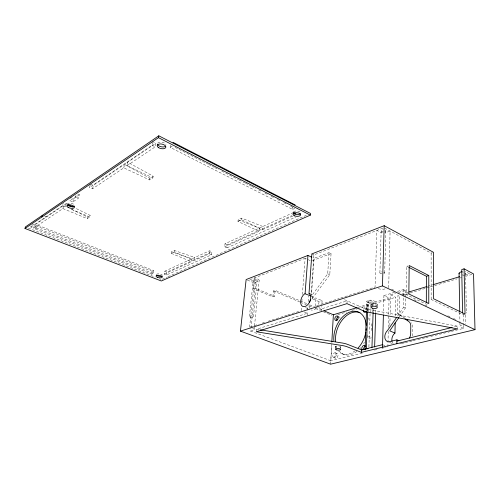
<?xml version="1.0" encoding="UTF-8"?>
<svg xmlns="http://www.w3.org/2000/svg" width="500" height="500" viewBox="0 0 500 500"><rect width="100%" height="100%" fill="white"/><g stroke="black" fill="none" stroke-linecap="round" stroke-linejoin="round"><path stroke-width="0.38" stroke-dasharray="2.5 1.88" d="M399.312 316.875L405.419 307.981L405.562 297.975M405.575 297.206L405.675 290.275L403.95 289.444L396.531 291.719M427.544 303.844L426.325 304.188L406.394 294.706L406.794 266.319L407.994 265.925M397.562 316.087L403.675 307.181L403.831 297.156M403.844 296.388L403.95 289.444M404.881 318.25L399.35 314.225L399.675 296.081L397.969 295.281L397.625 313.45L403.15 317.475M395.319 315.956L395.694 297.275L390.562 294.875L390.1 314.775M388.688 287.762L390.087 231.056L386.569 232.394A4.669 2.125 1.3 0 1 385 232.781M388.263 331.325L387.887 346.844L385.662 347.388M388.356 327.45L389.075 297.962L383.925 295.581L383.431 313.506M389.85 325.487L390.025 317.838M384.675 272.894L385.825 230.75M377.312 306.825L377.375 304.713M379.894 272.744L381.163 230.644M375.725 312.769L375.825 309.662M375.95 305.769L376.075 301.881L373.506 300.725A3.819 1.431 2.5 0 0 368.113 300.425A3.819 1.431 2.5 0 0 367.863 302.438L367.55 310.963M371.194 307.188L371.287 304.375M371.6 330.556L371.869 322.75M372.238 311.831L372.319 309.494M372.45 305.594L372.581 301.688A1.913 0.719 2.5 0 0 369.806 300.912A1.913 0.719 2.5 0 0 369.644 302.144A1.913 0.719 2.5 0 0 372.581 301.688M373.144 311.637L373.225 309.294M373.381 304.619L373.506 300.725M367.469 337.344L367.581 334.225M368.119 319.413L368.175 317.85M368.4 311.613L368.769 301.481M368.9 346.869L370.069 313.637M370.094 312.863L370.262 308.225M370.288 307.45L370.425 303.587L367.863 302.438M366.519 310.694L366.863 301.375M367.7 311.325L368.1 300.425M346.962 303.637L347.1 300.819L321.6 308.825L318.788 307.644M340.65 349.469L340.775 346.994M335.469 348.531L335.569 346.675M362.312 353.075L330.763 360.756L331.644 345.163M330.625 364.181L331.856 342.413M311.919 298.331A7.231 4.544 -67.4 0 1 313.169 297.269L329.775 274.725L331.056 253.569L329.025 252.587L314.062 258.306L313.044 257.831M313.45 297.125L311.375 296.231L327.713 273.781L329.025 252.587M321.425 311.562L321.744 306.6M321.931 303.631L322.125 300.663L315.825 297.962L312.769 298.975A7.281 4.525 -67.3 0 0 311.625 294.694L311.125 294.319M315.269 306.169L315.825 297.962M311.231 292.775L313.913 254.875L383.9 227.731L431.131 253.106L432.312 252.712M311.375 296.231L314.062 258.306M307.319 315.281L307.631 310.925M307.688 310.144L307.969 306.256M308.306 301.581L308.7 296.131M301.163 310.681L301.4 307.6M301.863 301.431L302.038 299.119M302.394 294.5L305.138 258.281L310.55 260.788M170.6 145.2L170.231 147.381L292.613 209.394L292.787 207.375M249.587 327.181L254.788 277.806L257.775 279.075A3.912 1.538 5.9 0 1 258.238 281.288L254.088 282.875L253.456 288.812L272.894 296.819L273.444 290.956L275.113 290.356L306.756 303.612M272.894 296.819L274.569 296.225L275.113 290.356M256.331 331.769L256.588 329.231L307.469 313.263L303.962 311.825M254.119 329.569L254.431 326.5M254.513 325.731L259.156 280.45M330.763 360.756L250.637 331.1L250.881 328.8M250.956 328.038L255.738 282.244L249.788 279.75L305.138 258.281M253.419 316.794L257.213 280.219M237.956 221.425L241.438 219.762L262.512 229.719L262.85 226.494L241.625 218.125L238.156 219.8L237.956 221.425L259 231.3L259.344 228.094L238.156 219.8M249.444 316.419L253.319 279.862M241.438 219.762L241.625 218.125M293.475 212.544L225.037 243.725L224.644 246.806L227.006 247.844L227.387 244.762L291.669 215.681M211.531 254.775L211.938 251.756L209.6 250.756L164.644 271.238L164.188 274.088L166.456 274.981L211.531 254.775L209.194 253.781L194.438 260.438L174.163 252.019L171.331 253.375L171.569 251.875L174.4 250.512L194.862 257.469L194.438 260.438M209.194 253.781L209.6 250.756M164.188 274.088L191.562 261.737L191.988 258.775L171.569 251.875M174.163 252.019L174.4 250.512M166.456 274.981L166.906 272.131L211.938 251.756M151.844 274.2L152.319 271.356L153.812 270.663L153.338 273.512L151.844 274.2L35.056 228.9L35.8 225.85L37.131 224.963L153.812 270.663M152.856 177.919L153.162 176.194L127.7 162.219L127.019 165.712L152.856 177.919L149.575 179.956L123.806 167.862L92.6 188.738L89.181 187.231M127.019 165.712L155.262 146.825L155.912 143.2L152.756 141.613M149.575 179.956L149.881 178.238L153.162 176.194M90.188 184.744L89.606 187.419L152.1 145.244L152.625 142.338M123.806 167.862L124.494 164.381L149.881 178.238M31.163 225.85L30.863 227.069L33.656 228.156L62.912 208.588L87.188 218.619L89.819 216.988L90.156 215.4L75.106 208.025M92.6 188.738L93.312 185.394L155.912 143.2M87.188 218.619L87.525 217.037L90.156 215.4M79.412 194.762L73.612 198.675L70.688 197.438L69.95 200.688L72.881 201.925L78.688 198.038L79.412 194.762L76.475 193.5M72.881 201.925L73.612 198.675M76.037 195.469L75.744 196.781L69.95 200.688M62.912 208.588L63.65 205.394L66.375 206.725M30.863 227.069L62.569 205.669L63.163 203.1M35.056 228.9L36.388 228.012L37.131 224.963M33.656 228.156L34.406 225.106L66.213 203.669L67.575 204.338M170.231 147.381L172.369 145.988M292.613 209.394L294.894 208.344M224.644 246.806L259 231.3M262.512 229.719L293.194 215.875M227.006 247.844L295.625 217.094M162.281 279.262L167.269 277.05M167.981 276.731L306.9 215.025M331.056 253.569L311.225 261.1M253.456 288.812L255.119 288.194L274.569 296.225M312.769 298.975L319.062 301.656L322.125 300.663M250.325 326.95L259.163 324.119M262.113 323.175L265.056 322.231M268.006 321.287L287.162 315.163M287.9 314.925L298.95 311.388M316.725 305.7L339.275 298.481M340.731 298.019L375.05 287.038L376.906 230.444L380.006 232.087A4.669 2.125 1.3 0 0 383.206 232.856M250.637 331.1L253.188 330.3A4.025 1.35 5.9 0 0 252.681 328.344M383.925 295.581L395.788 291.944M390.562 294.875L395.6 293.344M398.481 292.469L405.675 290.275M357.825 307.387L389.075 297.962M401.675 294.163L408.35 292.15M427.631 286.331L432.819 284.769M462.481 275.825L464.581 275.188M465.281 274.981L469.481 273.712L464.975 271.294M337.812 314.644L346.719 311.969M351.912 310.413L357.106 308.85M357.85 308.631L395.694 297.275M403.406 294.962L409.375 293.169M410.119 292.95L429.519 287.125M430.262 286.906L433.994 285.788M434.738 285.562L457.125 278.844M460.106 277.95L461.6 277.5M465.331 276.381L473.537 273.919M406.394 294.706L408.225 294.156M431.131 253.106L431.169 299.456L432.381 299.106M465.031 314.037L462.606 314.662L431.169 299.456M454.363 326.894L457.388 326.144L457.431 328.875M374.531 350.094L377.5 349.375M381.95 348.288L384.919 347.569M402.2 343.356L404.469 342.806M405.225 342.619L412.038 340.962M412.794 340.775L417.337 339.669M418.094 339.487L424.906 337.825M425.662 337.644L430.206 336.538M430.962 336.35L450.644 331.562M451.4 331.375L463.512 328.425L463.45 325.331M399.531 343.881L404.075 342.788M256.588 329.231L259.65 329.725M457.388 326.144L369.256 309.6A15.256 5.663 2.4 0 1 363.169 307.881L343.562 299.262M333.731 357.519L335.469 358.175M335.319 352.825L337.05 353.488M342.575 353.906L344.312 354.569M28.294 228.069L155.013 277.044M159.388 278.738L160.844 279.3M36.388 228.012L153.338 273.512M32.312 224.288L34.406 225.106M35.8 225.85L152.319 271.356M164.644 271.238L166.906 272.131M44.781 216.356L46.006 216.85M382.581 344.675L385.231 345.763M171.331 253.375L191.562 261.737M62.569 205.669L65.475 206.875L66.213 203.669L64.475 202.938M71.206 209.256L89.819 216.988M305.494 307.587L309.706 309.331M389.438 342.375L392.962 343.837M247.463 280.106L254.088 282.875M273.444 290.956L299.831 301.975M300.544 302.275L306.256 304.656M309.106 305.85L311.962 307.044M315.525 308.531L320.519 310.619M323.375 311.806L331.931 315.381M309.637 304.819L314.669 306.925M315.387 307.231L321.863 309.938M75.319 196.6L78.688 198.038M90.331 184.075L93.312 185.394M225.037 243.725L227.387 244.762M363.462 309.394A2.5 1.706 -66.6 0 1 366.087 307.462L367.788 308.212A2.5 1.706 -66.6 0 1 368.438 311.144M397.625 313.45L399.35 314.225M327.713 273.781L329.775 274.725M403.675 307.181L405.419 307.981M463.512 328.425L460.869 327.188A4.481 1.531 0.3 0 1 461.806 325.05M311.863 253.906L313.913 254.875M391.506 289.1L395.025 290.769M402.069 294.106L405.588 295.775M414.038 299.781L416.15 300.781M425.3 305.125L426.712 305.794M447.837 315.806L449.95 316.806M453.469 318.475L455.581 319.475M71.831 209.387L87.525 217.037M152.1 145.244L155.262 146.825M406.794 266.319L408.144 267.006M175.15 147.406L207.875 164.056M208.569 164.412L214.137 167.244M214.838 167.6L219.013 169.725M221.794 171.144L238.506 179.644M239.2 180L244.769 182.831M245.469 183.188L251.038 186.025M251.731 186.375L255.906 188.506M258.694 189.919L262.175 191.694M264.956 193.106L268.438 194.881M271.225 196.3L274.006 197.712M277.488 199.488L280.275 200.906M283.756 202.675L286.537 204.094M290.719 206.219L294.2 207.987M465.575 273.344L466.419 312.731M465.244 314.9L465.438 324.15M463.244 314.5L463.438 324.556M459.744 312.262L459.913 321.587M459.925 322.362L459.994 326.25M156.425 274.406A3.15 1.2 8.8 0 1 159.1 273.9A3.15 1.2 8.8 0 1 162.169 274.938M293.512 211.825A3.825 1.819 4.6 0 1 297.181 211.025A3.825 1.819 4.6 0 1 300.562 212.469M157.825 143.069A4.4 2.312 11.4 0 1 162.056 142.219A4.4 2.312 11.4 0 1 166.006 144.462M67.281 204.344A3.825 1.644 12.8 0 1 70.881 203.256A3.825 1.644 12.8 0 1 74.775 205.588M355.125 350.788A22.394 15.113 -68.6 0 1 338.7 351.7M335.569 347.388A22.394 15.113 -68.6 0 1 335.119 346.325M365.25 309.906A2.5 1.706 -66.6 0 1 367.794 308.212M364.381 342.238A22.356 15.131 -68.6 0 1 363.669 343.537M360.769 347.688A22.356 15.131 -68.6 0 1 359.837 348.744M356.869 351.469A22.356 15.131 -68.6 0 1 339.344 351.256M336.844 346.994A22.356 15.131 -68.6 0 1 336.456 345.881M339.431 316.875A2.413 1.587 -67.9 0 1 339.975 318.212M393.206 343.612A6.625 4.794 -68 0 1 392.156 341.85M366.087 307.462A2.5 1.706 -66.6 0 1 366.631 310.619M339.5 346.181A2.606 0.838 3.7 0 1 339.994 347.537M336.85 347.475A2.606 0.838 3.7 0 1 335.662 346.456A2.606 0.838 3.7 0 1 338.2 345.988M373.4 305.587A3.05 1.131 2.4 0 1 371.775 303.831A3.05 1.131 2.4 0 1 376.6 303.869A3.05 1.131 2.4 0 1 375.712 305.6M367.05 349.325A2.562 1.781 -69.6 0 1 366.831 349.775M365.506 350.169A3.931 1.256 3 0 1 365.156 349.85M385.056 288.906A4.831 1.887 2 0 1 378.263 288.544M385.081 230A2.338 1.062 1.3 0 1 385.031 231.575M383.119 231.788A2.338 1.062 1.3 0 1 381.156 230.694A2.338 1.062 1.3 0 1 383.175 229.688M465.019 272.806A2.175 0.869 -0.7 0 1 465.006 273.975M463.075 274.262A2.175 0.869 -0.7 0 1 462.469 274.194M462.481 272.625A2.175 0.869 -0.7 0 1 463.094 272.544M466.213 312.431A2.225 0.794 0.1 0 1 466.287 313.038M383.731 272.131A2.394 0.975 1.8 0 1 383.681 273.694M381.906 273.819A2.394 0.975 1.8 0 1 379.888 272.794A2.394 0.975 1.8 0 1 381.956 271.894M412.238 336.075A6.7 4.913 -67.4 0 0 412.438 334.381L412.512 326.769A6.669 4.875 -66.8 0 0 411.025 322.725M319.062 301.656A7.231 4.544 -67.4 0 1 318.156 305.25M316.137 308.319A7.231 4.544 -67.4 0 1 311.106 309.913M309.456 308.038A7.231 4.544 -67.4 0 1 309.031 304.906M371.275 337.738A1.95 0.65 2.9 0 1 369.325 338.106A1.95 0.65 2.9 0 1 367.512 337.512M367.556 337.175A1.95 0.65 2.9 0 1 369.25 336.8A1.95 0.65 2.9 0 1 371.15 337.238M337.088 357.594A2.475 1.65 -70.5 0 0 337.2 353.544A2.475 1.65 -70.5 0 0 334.5 356.35A2.475 1.65 -70.5 0 0 337.088 357.594M335.35 356.944A2.475 1.65 -70.5 0 0 335.469 352.887A2.475 1.65 -70.5 0 0 332.769 355.7A2.475 1.65 -70.5 0 0 335.35 356.944M254.112 280.556A1.956 0.769 5.9 0 0 257.2 280.294A1.956 0.769 5.9 0 0 254.488 279.262A1.956 0.769 5.9 0 0 254.112 280.556M250.256 317.069A2 0.7 5.9 0 0 253.406 316.856A2 0.7 5.9 0 0 250.625 315.887A2 0.7 5.9 0 0 250.256 317.069"/><path stroke-width="0.75" d="M428.787 275.519L428.769 303.5L408.837 293.975L409.194 265.525L428.787 275.519L426.388 276.269L408.819 267.35M426.331 302.638L426.388 276.269M396.838 343.7L396.912 339.85L390.206 341.494A6.675 4.781 -67.9 0 1 384.969 338.406A6.675 4.781 -67.9 0 1 387.594 330.4L396.688 317.362M392 341.312A6.625 4.794 -68 0 1 394.6 333.387L394.969 333.088L395.175 322.962M382.512 347.206L383.394 315.062M462.575 313.106L461.737 269.556L464.094 268.825L473.537 273.919L475 329.644L382.469 285.887L384.181 225.694L311.863 253.906L309.019 293.419L309.519 293.788A7.294 4.513 -67.3 0 1 308.144 304.306A7.294 4.513 -67.3 0 1 300.919 304.156A7.294 4.513 -67.3 0 1 304.812 293.694L310.338 295.788M374.631 346.987L375.7 313.55M371.944 347.481L373.119 312.413M365.062 349.519L366.488 311.469M366.331 348.7L367.669 312.106M361.431 352.362L347.463 346.9A13.062 4.169 3.7 0 0 340.75 345.312L256.331 331.769L346.962 303.637L363.062 310.663A15.281 5.625 2.5 0 0 369.156 312.375L457.431 328.875L361.431 352.362L361.531 349.894L347.581 344.394A13.044 4.2 3.7 0 0 340.875 342.806L260.419 329.85M331.825 342.05L333.375 314.762L357.088 307.613M310.338 215.125L310.462 213.438L158.8 135.819L25.381 226.944L25 228.475L161.344 280.988L310.338 215.125L158.469 137.669L25 228.475M305.1 293.544L307.944 255.438L311.769 257.231M293.363 213.875L293.475 212.544M475 329.644L330.625 364.181L240.444 331.125L246.137 279.556L307.944 255.438M158.469 137.669L158.8 135.819M41.944 216.944L42.325 215.369M398.875 317.506L389.725 330.844L394.969 333.088M240.444 331.125L382.469 285.887M462.225 271.594L460.819 272.025A4.344 1.737 -0.7 0 0 459.194 273.856M409.094 291.925L426.887 286.556M433.562 284.544L459.519 276.719M361.531 349.894L382.581 344.675M396.887 341.131L452.094 327.456M324.025 310.844L333.375 314.762M396.912 339.85L398.9 340.688M309.019 293.419L310.425 294.019M68.263 204.675L73.05 207.019M294.081 212.844L295.906 213.762M172.981 142.344L295.181 204.963M384.181 225.694L433.494 252.312L433.594 298.762L465.031 314.037L464.094 268.825M406.106 319.144L407.95 320.487M404.994 318.819L409.288 321.95A6.688 4.869 -66.7 0 1 410.769 326L410.688 333.619A6.719 4.913 -67.4 0 1 409.4 338.038M459.062 273.412L459.731 311.481M162.294 275.988A3.15 1.2 8.8 0 1 159.425 276.356A3.15 1.2 8.8 0 1 156.544 275.238M300.525 213.694A3.825 1.819 4.6 0 1 296.719 214.638A3.825 1.819 4.6 0 1 293.244 213.031M165.662 146.2A4.4 2.312 11.4 0 1 161 146.713A4.4 2.312 11.4 0 1 157.525 144.156M74.338 206.35A3.825 1.644 12.8 0 1 70.681 206.562A3.825 1.644 12.8 0 1 67.45 204.806M365.25 312.269A2.5 1.706 -66.6 0 1 364.988 311.294M335.606 341.625A22.356 15.131 -68.6 0 1 342.8 319.262A22.356 15.131 -68.6 0 1 359.931 312.7M333.888 340.956A22.394 15.113 -68.6 0 1 348.369 312.694A22.394 15.113 -68.6 0 1 366.25 325.356M366.256 328.819A22.394 15.113 -68.6 0 1 366.131 330.244M365.806 332.406A22.394 15.113 -68.6 0 1 358.1 348.056M336.838 320.763A2.413 1.587 -67.9 0 1 336.7 318.55A2.413 1.587 -67.9 0 1 338.194 316.75M366.244 311.231A2.5 1.706 -66.6 0 1 364.263 312.119A2.5 1.706 -66.6 0 1 363.288 310.325M362.275 349.956A2.562 1.781 -69.5 0 1 362.481 346.413A2.562 1.781 -69.5 0 1 365.2 345.988M365.2 348.862A2.562 1.781 -69.5 0 1 364.95 349.294M365.238 349.2A3.931 1.256 3 0 1 368.137 348.488M363.587 349.744A2.562 1.781 -69.6 0 1 365.325 346.219M309.494 302.531A7.231 4.544 -67.4 0 1 310.819 299.725M157.363 277.312A3.15 1.194 8.8 0 0 162.288 277.1A3.15 1.194 8.8 0 0 157.894 275.3A3.15 1.194 8.8 0 0 157.363 277.312M294.694 215.894A3.831 1.812 4.6 0 0 300.625 214.869A3.831 1.812 4.6 0 0 295.119 212.775A3.831 1.812 4.6 0 0 294.694 215.894M158.644 147.7A4.406 2.306 11.3 0 0 165.781 147.444A4.406 2.306 11.3 0 0 160.144 143.944A4.406 2.306 11.3 0 0 158.644 147.7M68.106 207.331A3.831 1.638 12.7 0 0 74.319 207.619A3.831 1.638 12.7 0 0 69.562 204.775A3.831 1.638 12.7 0 0 68.106 207.331M337.362 319.881A2.419 1.587 -67.9 0 0 337.469 316A2.419 1.587 -67.9 0 0 334.825 318.825A2.419 1.587 -67.9 0 0 337.362 319.881M336.175 349.781A2.612 0.831 3.7 0 0 340.55 349.681A2.612 0.831 3.7 0 0 337.4 348.456A2.612 0.831 3.7 0 0 336.175 349.781M372.575 308.238A3.056 1.125 2.5 0 0 377.287 307.531A3.056 1.125 2.5 0 0 372.863 306.3A3.056 1.125 2.5 0 0 372.575 308.238"/></g></svg>
